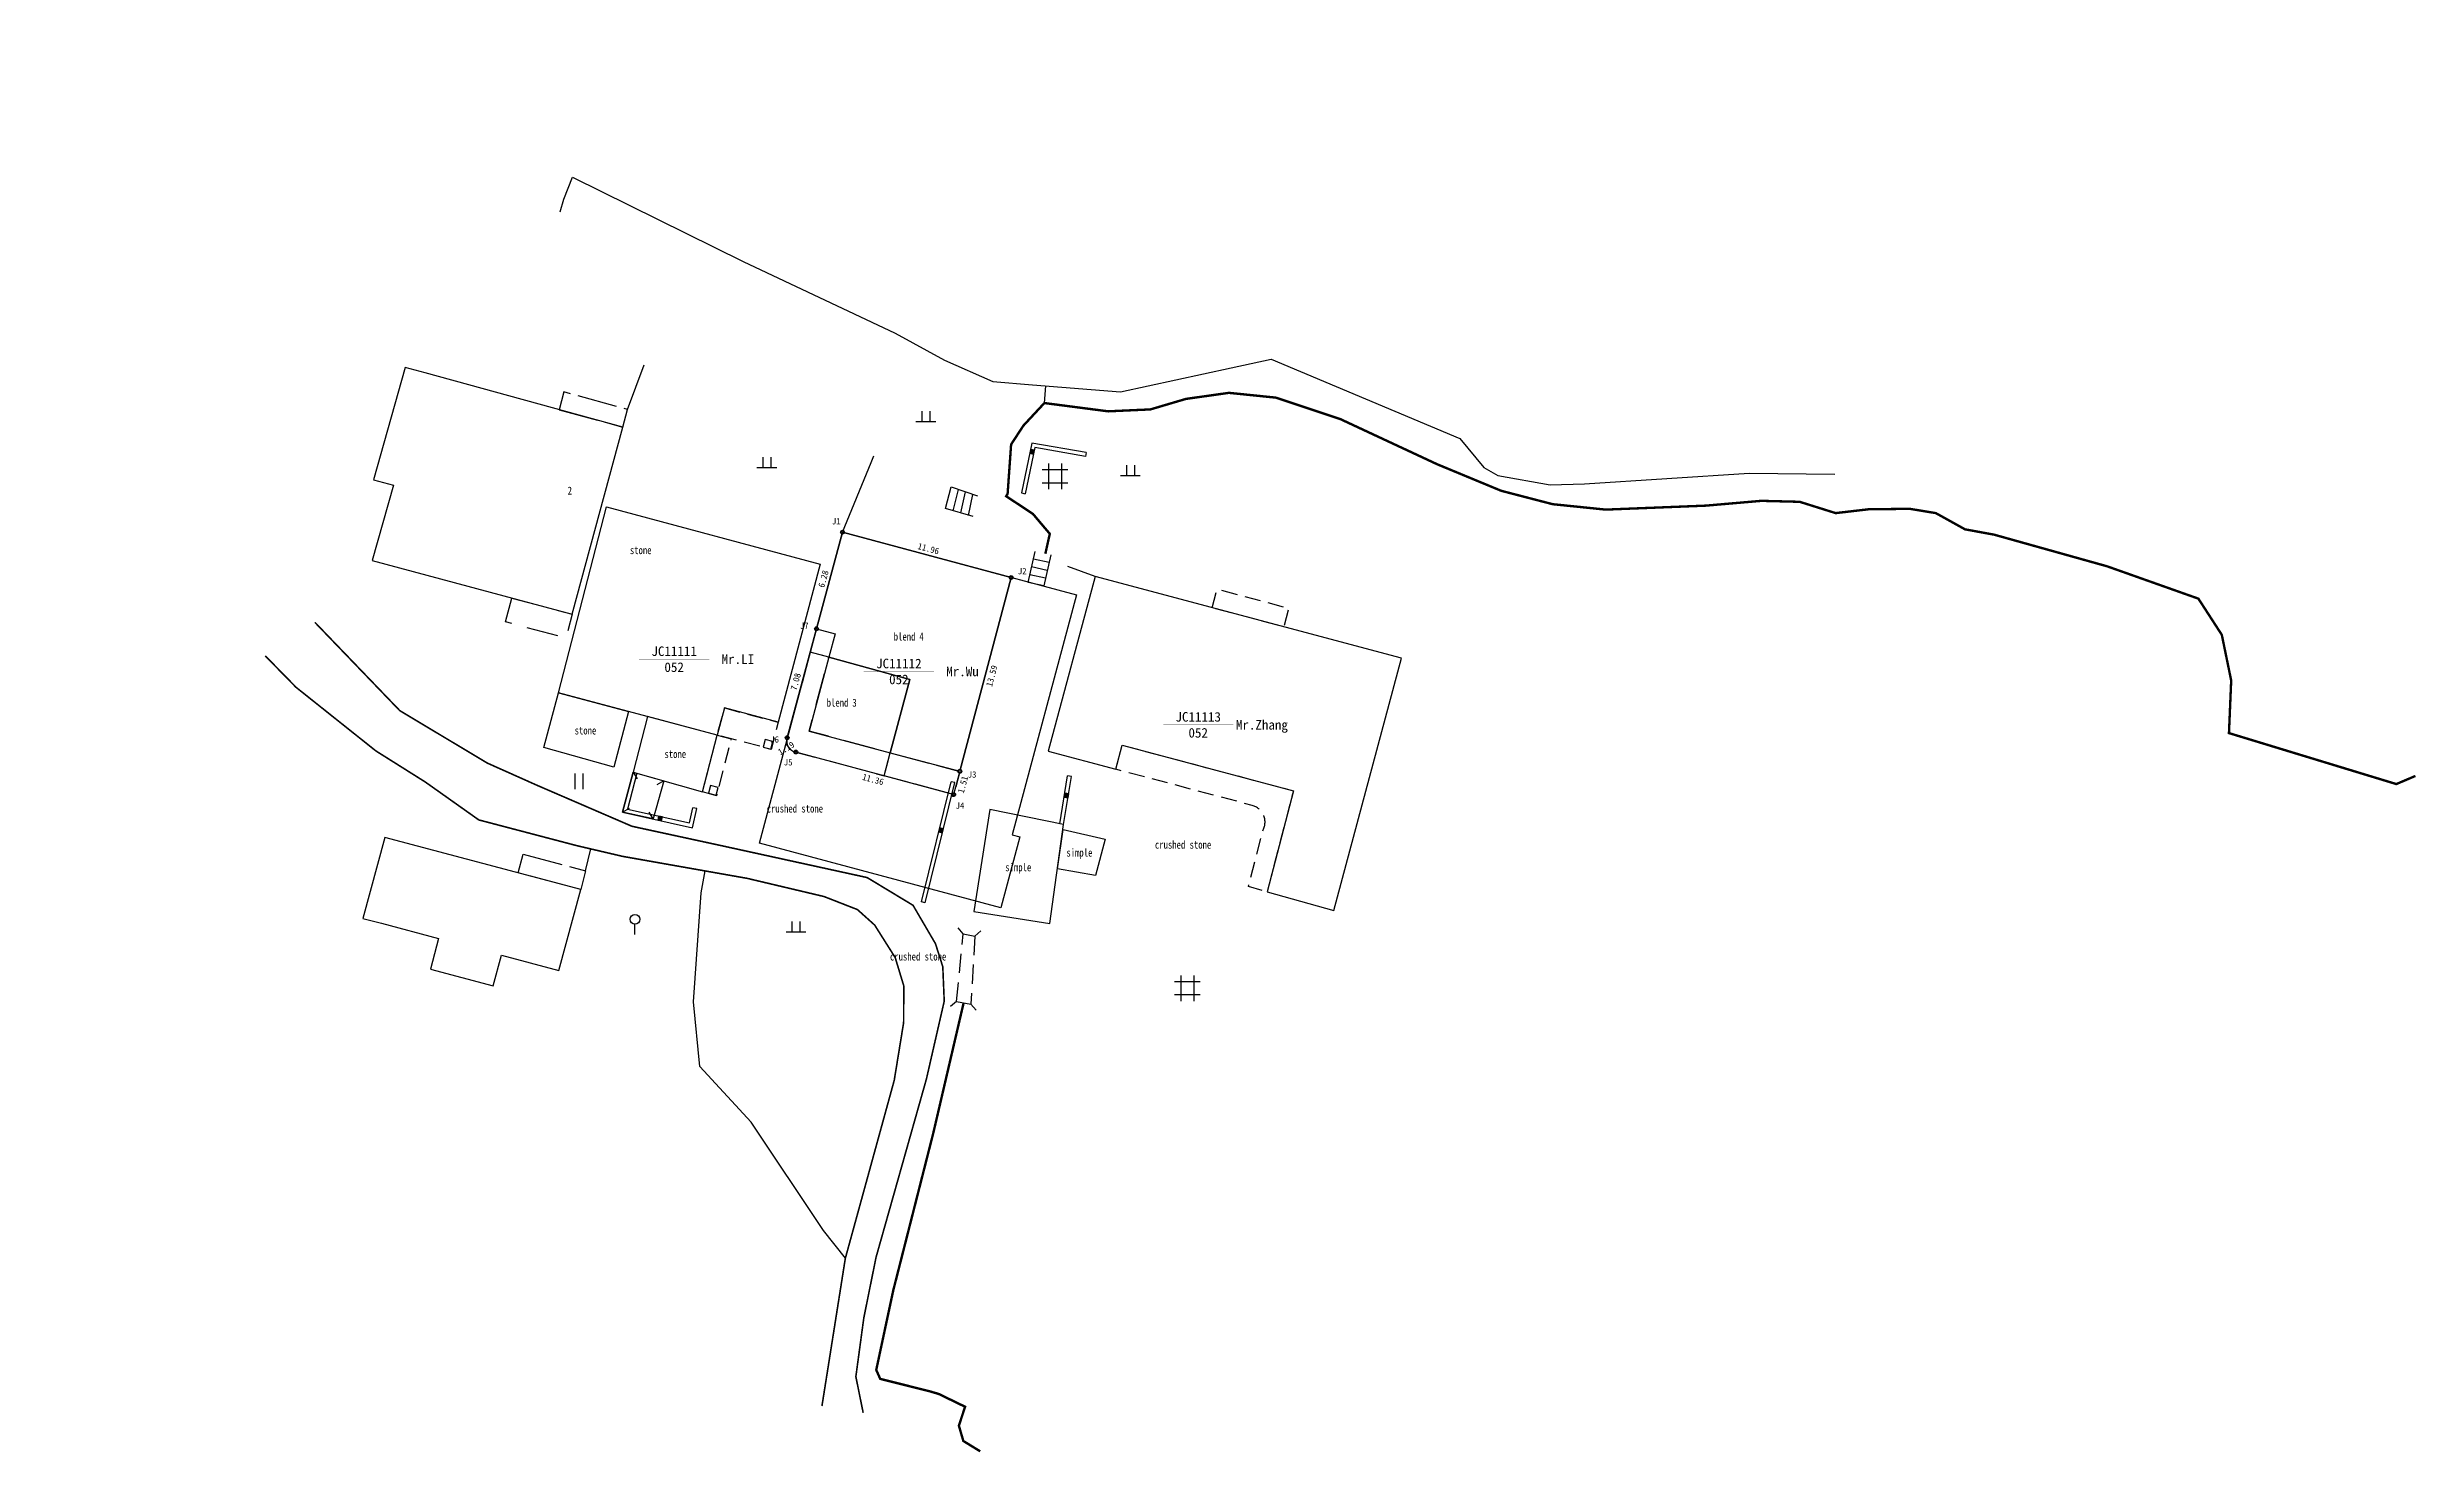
# Model space of a CAD drawing. Header units: millimetres. Extents: x 40421689 to 40422731, y 2790275 to 2791319.
# Drawn here: x 40422156.4 to 40422305.2, y 2790747.6 to 2790835.8 of the extents above; entities that cross this region are included whole.
import ezdxf
from ezdxf.enums import TextEntityAlignment as Align

# ---------------------------------------------------------------- set-up
doc = ezdxf.new("R2010")
doc.units = ezdxf.units.MM
doc.set_wipeout_variables(frame=1)
for name, pattern in [('X3', [5, 4, -1]), ('X31', [1.8, 1.2, -0.6]), ('X32', [1.5, 1, -0.5]), ('X39', [3, 2.5, -0.5]), ('X5', [3, 2, -1])]:
    doc.linetypes.add(name, pattern=pattern)
for name, color, linetype in [('DLDW', 8, 'Continuous'), ('DLSS', 8, 'Continuous'), ('DMTZ', 8, 'Continuous'), ('JMD', 8, 'Continuous'), ('JZP', 1, 'Continuous'), ('SXSS', 8, 'Continuous'), ('TK', 7, 'Continuous'), ('ZBTZ', 8, 'Continuous'), ('展绘宗地', 1, 'Continuous'), ('现状宗地', 5, 'Continuous'), ('现状宗地注记', 7, 'Continuous'), ('界址点', 7, 'Continuous'), ('界址点注记', 7, 'Continuous'), ('界址线', 1, 'Continuous'), ('界址线注记', 7, 'Continuous')]:
    doc.layers.add(name, color=color, linetype=linetype)
doc.styles.add('HZ', font='simhei.ttf', dxfattribs={"width": 0.8})
doc.styles.get("Standard").update_dxf_attribs({"font": 'simhei.ttf'})
doc.linetypes.add('10421', pattern='A,2,[150,AAA.SHX,S=0.5,R=0,X=0,Y=0.5],1e-11', length=2)
doc.linetypes.add('10422', pattern='A,0.75,[150,AAA.SHX,S=0.5,R=0,X=0,Y=0.5],1.5,[177,AAA.SHX,S=1,R=0,X=0,Y=0.4],0.75', length=3)
doc.linetypes.add('1161', pattern='A,0,[149,AAA.SHX,S=0.15,R=0,X=0,Y=0],-1.6', length=1.6)

# ---------------------------------------------------------------- blocks, each defined once
blk = doc.blocks.new('gc119')
for p, q in [((-1.25, 0), (1.25, 0)), ((-0.5, 1.3), (-0.5, 0)), ((0.5, 1.3), (0.5, 0))]:
    blk.add_line(p, q)
blk = doc.blocks.new('gc325')
blk.add_line((0, 0), (0, 1.3))
blk.add_circle((0, 1.9), 0.6)
blk = doc.blocks.new('gc121')
for p, q in [((-0.5, -1), (-0.5, 1)), ((0.5, -1), (0.5, 1))]:
    blk.add_line(p, q)
blk = doc.blocks.new('gc146')
for points in [[(1.6, 0.82), (-1.6, 0.82)], [(-0.8, -1.58), (-0.8, 1.62)], [(0.8, 1.62), (0.8, -1.58)], [(-1.6, -0.78), (1.6, -0.78)]]:
    blk.add_lwpolyline(points)
blk = doc.blocks.new('*U5')
at = {"linetype": 'Continuous'}
for points in [[(0, 0), (0.5, 0.5), (-0.5, 0.5)], [(0, 0), (-0.5, 0.5), (-0.5, -0.5)], [(0, 0), (-0.5, -0.5), (0.5, -0.5)], [(0, 0), (0.5, -0.5), (0.5, 0.5)]]:
    blk.add_solid(points, dxfattribs=at)
blk = doc.blocks.new('gc002')
blk.add_lwpolyline([(-0.5, -0.5), (0.5, -0.5), (0.5, 0.5), (-0.5, 0.5), (-0.5, -0.5)])
at = {"linetype": 'Continuous'}
blk.add_blockref('*U5', (0, 0), dxfattribs=at)
blk = doc.blocks.new('gc291')
blk.add_lwpolyline([(-0.5, -0.5), (0.5, -0.5), (0.5, 0.5), (-0.5, 0.5), (-0.5, -0.5)])
blk = doc.blocks.new('X')
at = {"color": 7, "linetype": 'Continuous'}
blk.add_wipeout([(0.6, 0), (0.6, 0.04), (0.6, 0.08), (0.59, 0.11), (0.58, 0.15), (0.57, 0.19), (0.56, 0.22), (0.54, 0.26), (0.53, 0.29), (0.51, 0.32), (0.49, 0.35), (0.46, 0.38), (0.44, 0.41), (0.41, 0.44), (0.38, 0.46), (0.35, 0.49), (0.32, 0.51), (0.29, 0.53), (0.26, 0.54), (0.22, 0.56), (0.19, 0.57), (0.15, 0.58), (0.11, 0.59), (0.08, 0.6), (0.04, 0.6), (0, 0.6), (-0.04, 0.6), (-0.08, 0.6), (-0.11, 0.59), (-0.15, 0.58), (-0.19, 0.57), (-0.22, 0.56), (-0.26, 0.54), (-0.29, 0.53), (-0.32, 0.51), (-0.35, 0.49), (-0.38, 0.46), (-0.41, 0.44), (-0.44, 0.41), (-0.46, 0.38), (-0.49, 0.35), (-0.51, 0.32), (-0.53, 0.29), (-0.54, 0.26), (-0.56, 0.22), (-0.57, 0.19), (-0.58, 0.15), (-0.59, 0.11), (-0.6, 0.08), (-0.6, 0.04), (-0.6, 0), (-0.6, -0.04), (-0.6, -0.08), (-0.59, -0.11), (-0.58, -0.15), (-0.57, -0.19), (-0.56, -0.22), (-0.54, -0.26), (-0.53, -0.29), (-0.51, -0.32), (-0.49, -0.35), (-0.46, -0.38), (-0.44, -0.41), (-0.41, -0.44), (-0.38, -0.46), (-0.35, -0.49), (-0.32, -0.51), (-0.29, -0.53), (-0.26, -0.54), (-0.22, -0.56), (-0.19, -0.57), (-0.15, -0.58), (-0.11, -0.59), (-0.08, -0.6), (-0.04, -0.6), (0, -0.6), (0.04, -0.6), (0.08, -0.6), (0.11, -0.59), (0.15, -0.58), (0.19, -0.57), (0.22, -0.56), (0.26, -0.54), (0.29, -0.53), (0.32, -0.51), (0.35, -0.49), (0.38, -0.46), (0.41, -0.44), (0.44, -0.41), (0.46, -0.38), (0.49, -0.35), (0.51, -0.32), (0.53, -0.29), (0.54, -0.26), (0.56, -0.22), (0.57, -0.19), (0.58, -0.15), (0.59, -0.11), (0.6, -0.08), (0.6, -0.04)], dxfattribs=at).dxf.layer = 'JZP'
at = {"layer": 'JZP', "linetype": 'Continuous'}
h = blk.add_hatch(color=7, dxfattribs=at)
edge = h.paths.add_edge_path()
edge.add_line((0, 0.45), (0, 0.6))
edge.add_arc((0, 0), 0.6, 90, 180)
edge.add_arc((0, 0), 0.6, 180, 0)
edge.add_arc((0, 0), 0.6, 0, 90)
edge.add_line((0, 0.6), (0, 0.45))
edge.add_arc((0, 0), 0.45, 360, 90, ccw=False)
edge.add_arc((0, 0), 0.45, 180, 360, ccw=False)
edge.add_arc((0, 0), 0.45, 90, 180, ccw=False)
h = blk.add_hatch(color=7, dxfattribs=at)
edge = h.paths.add_edge_path()
edge.add_arc((0, 0), 0.05, 0, 360)
at = {"color": 7, "linetype": 'Continuous'}
for radius in [0.6, 0.45]:
    blk.add_circle((0, 0), radius, dxfattribs=at)
at = {"layer": 'JZP', "color": 7, "linetype": 'Continuous'}
blk.add_circle((0, 0), 0.05, dxfattribs=at)
blk = doc.blocks.new('RE4J')
at = {"layer": 'TK', "linetype": 'Continuous', "xscale": 0.5, "yscale": 0.5}
blk.add_blockref('X', (0, 0), dxfattribs=at)

msp = doc.modelspace()

# ---------------------------------------------------------------- hatches: boundary and pattern name
at = {"layer": '界址点'}
h = msp.add_hatch(color=7, dxfattribs=at)
edge = h.paths.add_edge_path()
edge.add_arc((40422206.36, 2790805.38), 0.05, 0, 360)
h = msp.add_hatch(color=7, dxfattribs=at)
edge = h.paths.add_edge_path()
edge.add_arc((40422216.95, 2790802.54), 0.05, 0, 360)
h = msp.add_hatch(color=7, dxfattribs=at)
edge = h.paths.add_edge_path()
edge.add_arc((40422204.73, 2790799.32), 0.05, 0, 360)
h = msp.add_hatch(color=7, dxfattribs=at)
edge = h.paths.add_edge_path()
edge.add_arc((40422202.89, 2790792.48), 0.05, 0, 360)
h = msp.add_hatch(color=7, dxfattribs=at)
edge = h.paths.add_edge_path()
edge.add_arc((40422203.43, 2790791.58), 0.05, 0, 360)
h = msp.add_hatch(color=7, dxfattribs=at)
edge = h.paths.add_edge_path()
edge.add_arc((40422213.73, 2790790.37), 0.05, 0, 360)
h = msp.add_hatch(color=7, dxfattribs=at)
edge = h.paths.add_edge_path()
edge.add_arc((40422213.34, 2790788.91), 0.05, 0, 360)

# ---------------------------------------------------------------- linework, layer by layer
at = {"layer": 'DLSS', "linetype": 'X3', "const_width": 0.15, "elevation": 18.44, "flags": 128}
msp.add_lwpolyline([(40422305.14, 2790790.08), (40422303.94, 2790789.57), (40422293.43, 2790792.77), (40422293.57, 2790796.07), (40422292.98, 2790798.94), (40422291.51, 2790801.21), (40422285.78, 2790803.24), (40422278.67, 2790805.23), (40422276.86, 2790805.56), (40422275.02, 2790806.58), (40422273.38, 2790806.85), (40422270.79, 2790806.82), (40422268.73, 2790806.58), (40422266.47, 2790807.29), (40422264.06, 2790807.35), (40422260.59, 2790807.05), (40422254.29, 2790806.8), (40422250.96, 2790807.14), (40422247.73, 2790807.98), (40422243.7, 2790809.65), (40422237.63, 2790812.48), (40422233.57, 2790813.83), (40422230.63, 2790814.13), (40422227.93, 2790813.75), (40422225.7, 2790813.09), (40422223.04, 2790812.97), (40422219.04, 2790813.49), (40422217.72, 2790812.07), (40422216.95, 2790810.89), (40422216.73, 2790807.79), (40422216.64, 2790807.64), (40422218.32, 2790806.53), (40422219.38, 2790805.28), (40422219.1, 2790804.03)], dxfattribs=at)
at = {"layer": 'DLSS', "linetype": 'X3', "const_width": 0.1, "flags": 128}
msp.add_lwpolyline([(40422173.23, 2790799.72), (40422178.56, 2790794.18), (40422184.05, 2790790.89), (40422187.14, 2790789.51), (40422193.14, 2790786.92), (40422198.68, 2790785.72), (40422207.91, 2790783.7), (40422210.79, 2790781.96), (40422212.2, 2790779.55), (40422212.66, 2790778.1), (40422212.75, 2790775.94), (40422211.63, 2790771.05), (40422208.47, 2790759.87), (40422207.7, 2790756.06), (40422207.2, 2790752.37), (40422207.66, 2790750.1)], dxfattribs=at)
at = {"layer": 'DLSS', "linetype": 'Continuous', "const_width": 0.1, "elevation": 20, "flags": 128}
msp.add_lwpolyline([(40422205.07, 2790750.52), (40422206.54, 2790759.8), (40422209.61, 2790770.97), (40422210.2, 2790774.59), (40422210.21, 2790776.9), (40422209.67, 2790778.68), (40422208.38, 2790780.72), (40422207.3, 2790781.69), (40422205.2, 2790782.51), (40422200.38, 2790783.65), (40422192.56, 2790785.03), (40422189.69, 2790785.7), (40422183.52, 2790787.32), (40422180.16, 2790789.7), (40422177.06, 2790791.65), (40422172.05, 2790795.64), (40422170.11, 2790797.62)], dxfattribs=at)
at = {"layer": 'DMTZ', "linetype": '10422', "elevation": 20.09, "flags": 128}
msp.add_lwpolyline([(40422156.43, 2790835.43, 0.00000202, 0.00000202, 0), (40422158.97, 2790835.82, 0.00000202, 0.00000202, 0), (40422171.93, 2790833.94, 0.00000202, 0.00000202, 0), (40422171.15, 2790827.57, 0.00000202, 0.00000202, 0), (40422180.45, 2790824.8, 0.00000202, 0.00000202, 0), (40422181.06, 2790827.77, 0.00000202, 0.00000202, 0), (40422190.47, 2790824.94, 0.00000202, 0.00000202, 0), (40422188.5, 2790817.92, 0.00000202, 0.00000202, 0), (40422196.35, 2790814.97, 0.00000202, 0.00000202, 0), (40422204.02, 2790811.91, 0.00000202, 0.00000202, 0), (40422213.18, 2790808.22, 0, 0, 0)], format="xyseb", dxfattribs=at)
at = {"layer": 'DMTZ', "linetype": '10421', "flags": 128}
msp.add_lwpolyline([(40422188.64, 2790825.49), (40422188.87, 2790826.29), (40422189.41, 2790827.68), (40422200.13, 2790822.38), (40422209.67, 2790817.88), (40422212.77, 2790816.18), (40422215.8, 2790814.85), (40422218.29, 2790814.64), (40422223.82, 2790814.2), (40422230.77, 2790815.69), (40422233.29, 2790816.24), (40422245.13, 2790811.26), (40422246.64, 2790809.45), (40422247.51, 2790808.94), (40422250.8, 2790808.35), (40422252.95, 2790808.42), (40422263.3, 2790809.08), (40422268.68, 2790809.02)], dxfattribs=at)
at = {"layer": 'DMTZ', "linetype": '10422', "flags": 128}
msp.add_lwpolyline([(40422214.57, 2790806.36, 0, 0, 0), (40422218.85, 2790805.14, 0.00000202, 0.00000202, 0), (40422218.46, 2790804.18, 0, 0, 0)], format="xyseb", dxfattribs=at)
at = {"layer": 'DMTZ', "linetype": '10421', "elevation": 19.33, "flags": 128}
msp.add_lwpolyline([(40422213.53, 2790775.92, 0.00000202, 0.00000202, 0), (40422212.97, 2790774.14, 0.00000202, 0.00000202, 0), (40422210.85, 2790765.53, 0.00000202, 0.00000202, 0), (40422208.9, 2790758.28, 0.00000202, 0.00000202, 0), (40422207.68, 2790752.8, 0.00000202, 0.00000202, 0), (40422208.01, 2790751.8, 0, 0, 0), (40422208.54, 2790751.5, 0, 0, 0), (40422209.6, 2790751.25, 0, 0, 0), (40422211.53, 2790750.93, 0, 0, 0)], format="xyseb", dxfattribs=at)
at = {"layer": 'JMD', "linetype": 'Continuous'}
for p, q in [((40422221.67, 2790810.38), (40422221.63, 2790810.13)), ((40422212.84, 2790806.88), (40422213.18, 2790808.22)), ((40422213.32, 2790806.73), (40422213.64, 2790808.06)), ((40422213.8, 2790806.59), (40422214.09, 2790807.91)), ((40422214.28, 2790806.44), (40422214.55, 2790807.75)), ((40422217.6, 2790807.85), (40422217.84, 2790807.79)), ((40422219.11, 2790802.49), (40422218.13, 2790802.71)), ((40422219.22, 2790802.98), (40422218.24, 2790803.2)), ((40422219.33, 2790803.47), (40422218.35, 2790803.69)), ((40422219, 2790802.01), (40422218.02, 2790802.23)), ((40422193.21, 2790790.32), (40422193.46, 2790789.89)), ((40422193.21, 2790790.32), (40422193.45, 2790790.26, 20.58)), ((40422195.14, 2790789.78), (40422194.71, 2790789.53)), ((40422213.42, 2790789.66), (40422213.18, 2790789.72)), ((40422220.75, 2790790.05), (40422220.5, 2790790.09)), ((40422192.55, 2790787.8), (40422192.98, 2790788.06)), ((40422197.21, 2790788.03), (40422196.96, 2790788.08)), ((40422194.47, 2790787.38), (40422194.21, 2790787.81)), ((40422220.25, 2790787.03), (40422220, 2790787.08)), ((40422211.56, 2790782.11), (40422211.32, 2790782.17))]:
    msp.add_line(p, q, dxfattribs=at)
at = {"layer": 'JMD', "linetype": 'Continuous', "flags": 128}
for points in [[(40422178.9, 2790815.72), (40422176.91, 2790808.67), (40422178.16, 2790808.33), (40422176.82, 2790803.61), (40422189.39, 2790800.23), (40422192.56, 2790811.98), (40422180.15, 2790815.38)], [(40422198.5, 2790792.65), (40422188.53, 2790795.3), (40422191.55, 2790806.97), (40422204.96, 2790803.38), (40422202.33, 2790793.45), (40422198.95, 2790794.35)], [(40422205.5, 2790797.53), (40422210.58, 2790796.14), (40422210.58, 2790796.14), (40422210.58, 2790796.14), (40422209.36, 2790791.53), (40422213.73, 2790790.37), (40422216.95, 2790802.54), (40422206.36, 2790805.38), (40422204.73, 2790799.32), (40422205.9, 2790799)], [(40422233.02, 2790782.81), (40422237.21, 2790781.64), (40422241.46, 2790797.47), (40422222.22, 2790802.6), (40422219.27, 2790791.64), (40422223.53, 2790790.5), (40422223.93, 2790792.01), (40422234.68, 2790789.15)], [(40422205.5, 2790797.53), (40422204.26, 2790792.9), (40422209.36, 2790791.53), (40422210.58, 2790796.14), (40422210.58, 2790796.14), (40422210.58, 2790796.14)], [(40422194.12, 2790793.81), (40422193.21, 2790790.32), (40422197.57, 2790789.09), (40422198.5, 2790792.65)], [(40422195.14, 2790789.78), (40422194.47, 2790787.38), (40422192.55, 2790787.8), (40422193.21, 2790790.32)], [(40422180.48, 2790777.95), (40422184.43, 2790776.9), (40422184.95, 2790778.83), (40422188.55, 2790777.87), (40422189.92, 2790782.96), (40422177.61, 2790786.22), (40422176.23, 2790781.14), (40422177.41, 2790780.83), (40422181, 2790779.88)]]:
    msp.add_lwpolyline(points, close=True, dxfattribs=at)
at = {"layer": 'JMD', "linetype": 'X39', "flags": 128}
for points, elevation in [([(40422188.57, 2790813.07), (40422192.56, 2790811.98), (40422192.86, 2790813.09), (40422188.87, 2790814.19)], 20.89), ([(40422209.36, 2790791.53), (40422213.72, 2790790.36), (40422213.34, 2790788.91), (40422208.98, 2790790.09)], 29.19), ([(40422186.31, 2790785.17), (40422190.23, 2790784.13), (40422189.92, 2790782.96), (40422186, 2790784)], 29.77)]:
    msp.add_lwpolyline(points, close=True, dxfattribs=dict(at, elevation=elevation))
at = {"layer": 'JMD', "linetype": 'Continuous', "flags": 128}
for points, elevation in [([(40422221.67, 2790810.38), (40422218.26, 2790810.98), (40422217.6, 2790807.85)], 18.28), ([(40422221.63, 2790810.13), (40422218.45, 2790810.69), (40422217.84, 2790807.79)], 18.28), ([(40422193.21, 2790790.32), (40422192.55, 2790787.8), (40422196.95, 2790786.83), (40422197.21, 2790788.03)], 20.58), ([(40422193.45, 2790790.26), (40422192.86, 2790787.99), (40422196.76, 2790787.13), (40422196.96, 2790788.08)], 20.58)]:
    msp.add_lwpolyline(points, dxfattribs=dict(at, elevation=elevation))
at = {"layer": 'JMD', "linetype": 'Continuous'}
for points in [[(40422213.18, 2790808.22), (40422214.83, 2790807.66)], [(40422214.57, 2790806.36), (40422212.84, 2790806.88)], [(40422218.02, 2790802.23), (40422218.46, 2790804.18)], [(40422219.44, 2790803.96), (40422219, 2790802.01)]]:
    msp.add_lwpolyline(points, dxfattribs=at)
at = {"layer": 'JMD', "linetype": 'X5', "flags": 128}
for points, elevation in [([(40422185.6, 2790801.25), (40422189.39, 2790800.23), (40422188.99, 2790798.73), (40422185.2, 2790799.75)], 23.69), ([(40422205.9, 2790799), (40422205.5, 2790797.53), (40422204.34, 2790797.85), (40422204.73, 2790799.32)], 32.99)]:
    msp.add_lwpolyline(points, close=True, dxfattribs=dict(at, elevation=elevation))
at = {"layer": 'JMD', "linetype": 'X32', "flags": 128}
for points, elevation in [([(40422229.58, 2790800.64), (40422229.89, 2790801.81), (40422234.39, 2790800.61), (40422234.08, 2790799.44)], 23.16), ([(40422198.95, 2790794.35), (40422202.33, 2790793.45), (40422201.88, 2790791.75), (40422198.5, 2790792.65)], 21.41), ([(40422198.5, 2790792.65), (40422199.38, 2790792.41), (40422198.44, 2790788.84), (40422197.57, 2790789.09)], 20.34)]:
    msp.add_lwpolyline(points, close=True, dxfattribs=dict(at, elevation=elevation))
at = {"layer": 'JMD', "linetype": 'X5', "flags": 128}
msp.add_lwpolyline([(40422204.34, 2790797.85), (40422202.89, 2790792.48, 0.458826), (40422203.43, 2790791.58), (40422208.98, 2790790.09), (40422209.36, 2790791.53), (40422204.26, 2790792.9), (40422205.5, 2790797.53)], format="xyb", close=True, dxfattribs=at)
at = {"layer": 'JMD', "linetype": 'Continuous', "flags": 128}
for points, elevation in [([(40422192.92, 2790794.13), (40422192, 2790790.63), (40422187.61, 2790791.86), (40422188.53, 2790795.3)], 23.65), ([(40422214.6, 2790781.56), (40422219.39, 2790780.81), (40422220.25, 2790787.03), (40422215.61, 2790787.97)], 19.68), ([(40422220.21, 2790786.72), (40422222.86, 2790786.12), (40422222.24, 2790783.83), (40422219.86, 2790784.25)], 19.83)]:
    msp.add_lwpolyline(points, close=True, dxfattribs=dict(at, elevation=elevation))
at = {"layer": 'JMD', "linetype": 'X32', "flags": 128}
msp.add_lwpolyline([(40422223.93, 2790792.01), (40422234.68, 2790789.15), (40422233.02, 2790782.81), (40422231.85, 2790783.14), (40422232.78, 2790786.69, 0.476468), (40422232.09, 2790788.23), (40422223.53, 2790790.5)], format="xyb", close=True, dxfattribs=at)
at = {"layer": 'JMD', "linetype": 'Continuous', "flags": 128}
for points in [[(40422211.32, 2790782.17), (40422213.18, 2790789.72)], [(40422211.56, 2790782.11), (40422213.42, 2790789.66)], [(40422220, 2790787.08), (40422220.5, 2790790.09)], [(40422220.25, 2790787.03), (40422220.75, 2790790.05)]]:
    msp.add_lwpolyline(points, dxfattribs=at)
at = {"layer": 'SXSS', "linetype": 'Continuous'}
for p, q in [((40422213.94, 2790780.16), (40422213.62, 2790780.54)), ((40422213.94, 2790780.16), (40422214.68, 2790780.03)), ((40422214.68, 2790780.03), (40422215.05, 2790780.36)), ((40422213.53, 2790775.92), (40422213.14, 2790775.6)), ((40422213.53, 2790775.92), (40422214.42, 2790775.76)), ((40422214.42, 2790775.76), (40422214.75, 2790775.38))]:
    msp.add_line(p, q, dxfattribs=at)
at = {"layer": 'SXSS', "linetype": '10421', "flags": 128}
msp.add_lwpolyline([(40422214.68, 2790780.03, 0, 0, 0), (40422214.81, 2790781.1, 0.00000202, 0.00000202, 0), (40422213.92, 2790781.51, 0.00000202, 0.00000202, 0), (40422213.78, 2790783.68, 0, 0, 0), (40422214.68, 2790788.39, 0.00000202, 0.00000202, 0), (40422215.38, 2790789.53, 0.00000202, 0.00000202, 0), (40422217.23, 2790791.05, 0.00000202, 0.00000202, 0), (40422217.94, 2790794.81, 0.00000202, 0.00000202, 0), (40422219.25, 2790799.89, 0.00000202, 0.00000202, 0), (40422220.51, 2790803.22, 0.00000202, 0.00000202, 0), (40422221.2, 2790804.73, 0.00000202, 0.00000202, 0), (40422221.32, 2790804.95, 0.00000202, 0.00000202, 0), (40422220.57, 2790805.16, 0.00000202, 0.00000202, 0), (40422220.11, 2790804.19, 0.00000202, 0.00000202, 0), (40422219.44, 2790803.96, 0, 0, 0)], format="xyseb", dxfattribs=at)
at = {"layer": 'SXSS', "linetype": '10422', "flags": 128}
msp.add_lwpolyline([(40422219, 2790802.01, 0, 0, 0), (40422216.16, 2790791.44, 0.00000202, 0.00000202, 0), (40422215.87, 2790790.48, 0.00000202, 0.00000202, 0), (40422215.58, 2790790.23, 0.00000202, 0.00000202, 0), (40422214.97, 2790789.9, 0.00000202, 0.00000202, 0), (40422214.66, 2790789.48, 0.00000202, 0.00000202, 0), (40422212.92, 2790781.34, 0, 0, 0), (40422213.94, 2790780.16, 0, 0, 0)], format="xyseb", dxfattribs=at)
at = {"layer": 'SXSS', "linetype": 'X31'}
for points in [[(40422213.53, 2790775.92), (40422213.94, 2790780.16)], [(40422214.68, 2790780.03), (40422214.42, 2790775.76)]]:
    msp.add_lwpolyline(points, dxfattribs=at)
at = {"layer": 'SXSS', "linetype": 'Continuous', "const_width": 0.15, "flags": 128}
msp.add_lwpolyline([(40422215.01, 2790747.68), (40422213.95, 2790748.33), (40422213.67, 2790749.29), (40422214.06, 2790750.48), (40422212.41, 2790751.28), (40422211.87, 2790751.44), (40422208.73, 2790752.23), (40422208.48, 2790752.79), (40422209.55, 2790757.79), (40422212.06, 2790767.65), (40422213.97, 2790775.84)], dxfattribs=at)
at = {"layer": 'ZBTZ', "linetype": '1161', "flags": 128}
for points, elevation in [([(40422192.86, 2790813.09), (40422193.91, 2790815.88)], 20.89), ([(40422219.04, 2790813.49), (40422219.13, 2790814.58)], 18.44), ([(40422190.23, 2790784.13), (40422190.55, 2790785.5)], 29.77), ([(40422206.54, 2790759.8), (40422205.17, 2790761.54), (40422200.62, 2790768.34), (40422197.41, 2790771.84), (40422197, 2790775.89), (40422197.49, 2790782.74), (40422197.73, 2790784.12)], 20)]:
    msp.add_lwpolyline(points, dxfattribs=dict(at, elevation=elevation))
for points in [[(40422206.36, 2790805.38), (40422208.16, 2790809.76), (40422208.33, 2790810.17)], [(40422222.22, 2790802.6), (40422220.51, 2790803.22)]]:
    msp.add_lwpolyline(points, dxfattribs=at)
at = {"layer": '展绘宗地', "linetype": 'Continuous', "flags": 128}
msp.add_lwpolyline([(40422206.36, 2790805.38), (40422221.05, 2790801.45), (40422217.01, 2790786.38), (40422217.5, 2790786.25), (40422216.31, 2790781.8), (40422201.14, 2790785.86)], close=True, dxfattribs=at)
at = {"layer": '现状宗地', "color": 5, "linetype": 'Continuous', "true_color": 0x0000ff, "const_width": 0.06, "flags": 128}
msp.add_lwpolyline([(40422206.36, 2790805.38), (40422216.95, 2790802.54), (40422213.73, 2790790.37), (40422213.34, 2790788.91), (40422203.43, 2790791.58, -0.458826), (40422202.89, 2790792.48), (40422204.73, 2790799.32)], format="xyb", close=True, dxfattribs=at)
at = {"layer": '现状宗地注记', "color": 7}
for points in [[(40422193.59, 2790797.41, 0.03, 0.03, 0), (40422197.99, 2790797.41, 0.03, 0.03, 0)], [(40422207.7, 2790796.64, 0.03, 0.03, 0), (40422212.1, 2790796.64, 0.03, 0.03, 0)], [(40422226.5, 2790793.29, 0.03, 0.03, 0), (40422230.9, 2790793.29, 0.03, 0.03, 0)]]:
    msp.add_lwpolyline(points, format="xyseb", dxfattribs=at)
at = {"layer": '界址点', "color": 7}
for centre in [(40422206.36, 2790805.38), (40422216.95, 2790802.54), (40422204.73, 2790799.32), (40422202.89, 2790792.48), (40422203.43, 2790791.58), (40422213.73, 2790790.37), (40422213.34, 2790788.91)]:
    msp.add_circle(centre, 0.12, dxfattribs=at)
at = {"layer": '界址线'}
for p, q in [((40422204.73, 2790799.32), (40422206.36, 2790805.38)), ((40422206.36, 2790805.38), (40422216.95, 2790802.54)), ((40422216.95, 2790802.54), (40422213.73, 2790790.37)), ((40422202.89, 2790792.48), (40422204.73, 2790799.32)), ((40422213.34, 2790788.91), (40422203.43, 2790791.58)), ((40422213.73, 2790790.37), (40422213.34, 2790788.91))]:
    msp.add_line(p, q, dxfattribs=at)
msp.add_arc((40422203.55, 2790792.26), 0.692, 161.6701, 260.2575, dxfattribs=at)

# ---------------------------------------------------------------- block references
at = {"layer": 'JMD', "linetype": 'Continuous', "yscale": 0.25}
for p, xscale, rotation in [((40422218.27, 2790810.43), 0.2499999993958361, 258.0928928416546), ((40422220.43, 2790788.86), 0.2500000003877064, 80.59382778585271), ((40422194.91, 2790787.41), 0.2499999964276175, 347.5667646193548), ((40422212.55, 2790786.67), 0.2500000003268696, 76.16034110116637)]:
    msp.add_blockref('gc002', p, dxfattribs=dict(at, xscale=xscale, rotation=rotation))
at = {"layer": 'JMD', "linetype": 'Continuous', "yscale": 0.5, "zscale": 0.5}
for p, xscale, rotation in [((40422201.69, 2790792.07, 21.41), 0.5000000017288109, 345.1105454466186), ((40422198.25, 2790789.17, 20.34), 0.500000000205532, 255.3461641675121)]:
    msp.add_blockref('gc291', p, dxfattribs=dict(at, xscale=xscale, rotation=rotation))
at = {"layer": 'SXSS', "linetype": 'Continuous', "xscale": 0.5, "yscale": 0.5}
for p in [(40422219.71, 2790808.88, 18.16), (40422228.02, 2790776.74, 19.42)]:
    msp.add_blockref('gc146', p, dxfattribs=at)
at = {"layer": 'ZBTZ', "linetype": 'Continuous', "xscale": 0.5, "yscale": 0.5}
for name, p in [('gc119', (40422211.6, 2790812.33)), ('gc119', (40422201.61, 2790809.44)), ('gc119', (40422224.44, 2790808.95)), ('gc121', (40422189.83, 2790789.74)), ('gc325', (40422193.33, 2790780.13)), ('gc119', (40422203.44, 2790780.3))]:
    msp.add_blockref(name, p, dxfattribs=at)

# ---------------------------------------------------------------- texts
at = {"layer": 'DLDW', "linetype": 'Continuous', "style": 'HZ', "width": 0.8}
for p in [(40422203.37, 2790788.04), (40422227.75, 2790785.77)]:
    msp.add_text('crushed stone', height=0.5, rotation=0.0001, dxfattribs=at).set_placement(p, align=Align.MIDDLE)
at = {"layer": 'DLSS', "linetype": 'Continuous', "style": 'HZ', "width": 0.8}
msp.add_text('crushed stone', height=0.5, rotation=0.0001, dxfattribs=at).set_placement((40422211.11, 2790778.75, 20), align=Align.MIDDLE)
at = {"layer": 'JMD', "linetype": 'Continuous', "style": 'HZ', "width": 0.8}
for s, p in [('2', (40422189.1, 2790807.99)), ('4', (40422211.19, 2790798.83)), ('3', (40422206.98, 2790794.68))]:
    msp.add_text(s, height=0.5, rotation=0.0001, dxfattribs=at).set_placement(p, align=Align.MIDDLE_LEFT)
for s, p in [('stone', (40422193.69, 2790804.25)), ('stone', (40422190.22, 2790792.93)), ('stone', (40422195.86, 2790791.45)), ('simple', (40422221.24, 2790785.21)), ('simple', (40422217.4, 2790784.29))]:
    msp.add_text(s, height=0.5, rotation=0.0001, dxfattribs=at).set_placement(p, align=Align.MIDDLE)
for p in [(40422210.94, 2790798.83), (40422206.73, 2790794.68)]:
    msp.add_text('blend', height=0.5, rotation=0.0001, dxfattribs=at).set_placement(p, align=Align.MIDDLE_RIGHT)
at = {"layer": '现状宗地注记', "color": 7}
for s, p in [('JC11111', (40422195.79, 2790797.91)), ('052', (40422195.79, 2790796.91)), ('Mr.LI', (40422199.79, 2790797.41)), ('JC11112', (40422209.9, 2790797.14)), ('Mr.Wu', (40422213.9, 2790796.64)), ('052', (40422209.9, 2790796.14)), ('JC11113', (40422228.7, 2790793.79)), ('052', (40422228.7, 2790792.79)), ('Mr.Zhang', (40422232.7, 2790793.29))]:
    msp.add_text(s, height=0.6, dxfattribs=at).set_placement(p, align=Align.MIDDLE_CENTER)
at = {"layer": '界址点注记', "color": 7}
for s, p in [('J1', (40422205.97, 2790806.07)), ('J2', (40422217.65, 2790802.94)), ('J7', (40422203.96, 2790799.52)), ('J6', (40422202.1, 2790792.37)), ('J5', (40422202.95, 2790790.94)), ('J3', (40422214.5, 2790790.17)), ('J4', (40422213.74, 2790788.22))]:
    msp.add_text(s, height=0.4, dxfattribs=at).set_placement(p, align=Align.MIDDLE_CENTER)
at = {"layer": '界址线注记', "color": 7}
for s, rotation, p in [('11.96', 345.0158, (40422211.76, 2790804.35)), ('6.28', 74.9214, (40422205.16, 2790802.45)), ('13.59', 75.1551, (40422215.73, 2790796.36)), ('7.08', 74.9214, (40422203.42, 2790796)), ('1.19', 30.9638, (40422202.82, 2790791.82)), ('11.36', 344.9562, (40422208.28, 2790789.86)), ('1.51', 75.1551, (40422213.92, 2790789.54))]:
    msp.add_text(s, height=0.4, rotation=rotation, dxfattribs=at).set_placement(p, align=Align.MIDDLE_CENTER)

# ---------------------------------------------------------------- next in the draw order: block references
at = {"xscale": 0.4, "yscale": 0.4}
for p in [(40422206.36, 2790805.38), (40422216.95, 2790802.54), (40422204.73, 2790799.32), (40422202.89, 2790792.48), (40422213.73, 2790790.37), (40422213.34, 2790788.91)]:
    msp.add_blockref('RE4J', p, dxfattribs=at)

# ---------------------------------------------------------------- next in the draw order: block references
msp.add_blockref('RE4J', (40422203.43, 2790791.58), dxfattribs=at)

doc.saveas('drawing.dxf')
